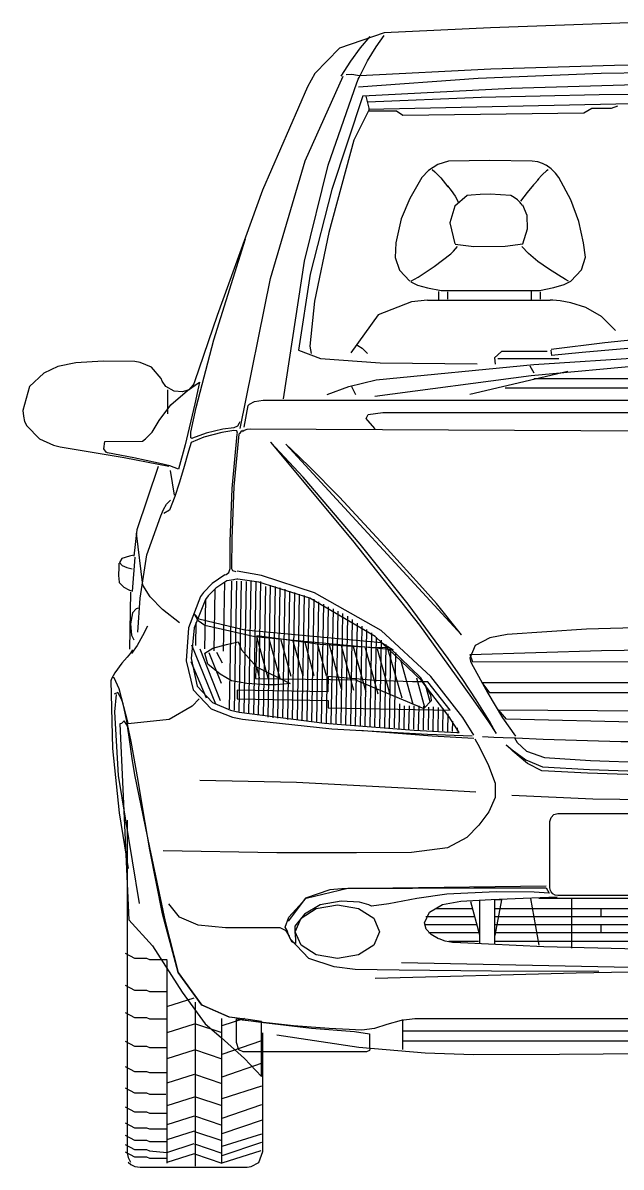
# Model space of a CAD drawing. Extents: x -3992 to -2024, y 2000 to 3575.
# Drawn here: x -3992 to -3169, y 2000 to 3572 of the extents above; entities that cross this region are included whole.
import ezdxf

# ---------------------------------------------------------------- set-up
doc = ezdxf.new("R2010")
doc.units = 0
doc.header["$LTSCALE"] = 5
doc.header["$MEASUREMENT"] = 0
doc.layers.add('000_FREI-LASSEN', color=7, linetype='CONTINUOUS')
doc.layers.add('001_HILFSLINIEN', color=7, linetype='CONTINUOUS')

# ---------------------------------------------------------------- blocks, each defined once
blk = doc.blocks.new('MB_A-KLASSE_V_4')
at = {"layer": '001_HILFSLINIEN', "color": 7, "linetype": 'Continuous'}
for p, q in [((-158.3, 1571.9), (-349.1, 1565.2)), ((-495.1, 1558.4), (-556.5, 1537.1)), ((-349.1, 1565.2), (-495.1, 1558.4)), ((-527.9, 1537.6), (-514.4, 1553.2)), ((-506.3, 1538.9), (-495.3, 1554.6)), ((-556.5, 1537.1), (-590.4, 1502.3)), ((-541.2, 1519.5), (-527.9, 1537.6)), ((-518.3, 1519.7), (-506.3, 1538.9)), ((-554.1, 1498.9), (-541.2, 1519.5)), ((-529.6, 1497), (-518.3, 1519.7)), ((-178.7, 1513.5), (-348.7, 1508.3)), ((-18.5, 1514.7), (-178.7, 1513.5)), ((-604, 1382.4), (-551.4, 1498.9)), ((-590.4, 1502.3), (-600.8, 1484.1)), ((-539.7, 1500.8), (-547.4, 1500.5)), ((-532, 1499.7), (-539.7, 1500.8)), ((-528.5, 1499), (-532, 1499.7)), ((-531.7, 1492), (-530.7, 1494.5)), ((-530.7, 1494.5), (-529.6, 1497)), ((-530.6, 1484.3), (-365.8, 1495.9)), ((-348.7, 1508.3), (-528.5, 1499)), ((-365.8, 1495.9), (-196.7, 1502.9)), ((-196.7, 1502.9), (-23.1, 1505.2)), ((-600.8, 1484.1), (-662.4, 1342.1)), ((-572.1, 1376.3), (-532.7, 1489.4)), ((-532.7, 1489.4), (-531.7, 1492)), ((-524.3, 1471.7), (-320.5, 1482.3)), ((-320.5, 1482.3), (-149, 1487.2)), ((-524.3, 1471.7), (-567.2, 1343.1)), ((-520.6, 1471.3), (-516, 1452.9)), ((-518.2, 1463.3), (-361.8, 1469.8)), ((-516.6, 1453.6), (-105.2, 1462.4)), ((-361.8, 1469.8), (-199.7, 1473.6)), ((-199.7, 1473.6), (-32, 1474.6)), ((-516, 1452.9), (-537.1, 1410.7)), ((-478.4, 1450.6), (-516.6, 1450.6)), ((-469.5, 1444.7), (-478.4, 1450.6)), ((-220.6, 1447.7), (-469.5, 1444.7)), ((-209.8, 1454.5), (-220.6, 1447.7)), ((-183.3, 1454.5), (-209.8, 1454.5)), ((-174.5, 1457.5), (-183.3, 1454.5)), ((-537.1, 1410.7), (-571.1, 1283.8)), ((-651.3, 1220.8), (-604, 1382.4)), ((-604.5, 1244.6), (-572.1, 1376.3)), ((-434.4, 1369.3), (-443.5, 1359.5)), ((-421.5, 1377.4), (-434.4, 1369.3)), ((-429.1, 1370.5), (-425.6, 1367.4)), ((-406.9, 1381.9), (-421.5, 1377.4)), ((-350.1, 1383.1), (-406.9, 1381.9)), ((-291.5, 1381.9), (-350.1, 1383.1)), ((-283.7, 1381), (-291.5, 1381.9)), ((-277.5, 1378.9), (-283.7, 1381)), ((-272.1, 1376.2), (-277.5, 1378.9)), ((-271.9, 1368.6), (-277.4, 1363.8)), ((-265.5, 1371.6), (-272.5, 1376.5)), ((-269.7, 1370.2), (-271.9, 1368.6)), ((-259.6, 1365.7), (-265.5, 1371.6)), ((-443.5, 1359.5), (-460.1, 1330.8)), ((-425.6, 1367.4), (-417.3, 1359.1)), ((-417.3, 1359.1), (-407.5, 1346.6)), ((-282.6, 1357.4), (-290, 1349.4)), ((-277.4, 1363.8), (-284.6, 1356.2)), ((-255, 1359.5), (-259.6, 1365.7)), ((-238.5, 1329), (-255, 1359.5)), ((-662.4, 1342.1), (-724.8, 1169.8)), ((-567.2, 1343.1), (-597.1, 1226.6)), ((-408.3, 1348.3), (-403.2, 1341.5)), ((-403.2, 1341.5), (-397.7, 1333.9)), ((-349.5, 1336.4), (-363.2, 1336)), ((-321.1, 1334.6), (-349.5, 1336.4)), ((-298.5, 1338.7), (-307.9, 1327.1)), ((-290, 1349.4), (-298.5, 1338.7)), ((-460.1, 1330.8), (-471.6, 1302.9)), ((-381.2, 1334.6), (-398.1, 1320)), ((-397.7, 1333.9), (-392.8, 1325.1)), ((-375.8, 1335.1), (-381.2, 1334.6)), ((-363.2, 1336), (-375.8, 1335.1)), ((-316.4, 1331.9), (-321.1, 1334.6)), ((-312.1, 1328.8), (-316.4, 1331.9)), ((-308.2, 1325.1), (-312.1, 1328.8)), ((-307.2, 1324), (-308.2, 1325.1)), ((-306.3, 1322.9), (-307.2, 1324)), ((-305.4, 1321.7), (-306.3, 1322.9)), ((-298.6, 1307.1), (-304.7, 1321.7)), ((-227.5, 1299.1), (-238.5, 1329)), ((-398.1, 1320), (-404.8, 1297.3)), ((-298.1, 1289.1), (-298.6, 1307.1)), ((-471.6, 1302.9), (-479.1, 1269.9)), ((-404.8, 1297.3), (-397.8, 1268.3)), ((-304.5, 1268.3), (-298.1, 1289.1)), ((-221.2, 1269.9), (-227.5, 1299.1)), ((-729.4, 1136.6), (-686, 1275.1)), ((-571.1, 1283.8), (-591, 1189.7)), ((-479.1, 1269.9), (-479.9, 1249.8)), ((-403.7, 1254.6), (-400, 1258.2)), ((-400, 1258.2), (-396.9, 1261.7)), ((-397.7, 1268.1), (-372, 1264.9)), ((-396.9, 1261.7), (-394.5, 1264.9)), ((-372, 1264.9), (-329, 1265)), ((-329, 1265), (-304.5, 1268.3)), ((-296.9, 1255), (-305.7, 1264.9)), ((-218.6, 1250.2), (-221.2, 1269.9)), ((-633.6, 1055.6), (-604.5, 1244.6)), ((-479.9, 1249.8), (-474.2, 1232.3)), ((-426.3, 1237.1), (-403.7, 1254.6)), ((-283.9, 1244.3), (-296.9, 1255)), ((-269.2, 1233.9), (-283.9, 1244.3)), ((-224.1, 1232.6), (-218.6, 1250.2)), ((-597.1, 1226.6), (-612.9, 1122.3)), ((-474.2, 1232.3), (-460, 1216.9)), ((-448.3, 1222.8), (-426.3, 1237.1)), ((-255.7, 1225.2), (-269.2, 1233.9)), ((-238.5, 1216.9), (-224.1, 1232.6)), ((-693.3, 1014.5), (-651.3, 1220.8)), ((-458.7, 1216), (-449.5, 1211.8)), ((-458.3, 1216.9), (-448.3, 1222.8)), ((-449.5, 1211.8), (-435.6, 1207.9)), ((-261.9, 1208.2), (-247.5, 1212.3)), ((-245.8, 1219.2), (-255.7, 1225.2)), ((-247.5, 1212.3), (-238.5, 1216.9)), ((-241.9, 1216.9), (-245.8, 1219.2)), ((-435.6, 1207.9), (-416.9, 1204.4)), ((-420.7, 1203.1), (-420.7, 1191.3)), ((-416.9, 1204.4), (-281.6, 1204.4)), ((-408.1, 1202.5), (-408.1, 1192.6)), ((-293.1, 1203.1), (-293.1, 1191.3)), ((-281.6, 1204.4), (-261.9, 1208.2)), ((-280.5, 1202.5), (-280.5, 1192.6)), ((-591, 1189.7), (-597.4, 1127.7)), ((-457.8, 1188.8), (-503.3, 1170.7)), ((-435.7, 1190.9), (-457.8, 1188.8)), ((-435.7, 1190.9), (-267.1, 1190.9)), ((-263.3, 1190.8), (-267.1, 1190.9)), ((-253.2, 1190), (-263.3, 1190.8)), ((-238.5, 1187.4), (-253.2, 1190)), ((-218, 1180.7), (-238.5, 1187.4)), ((-196.6, 1168.5), (-218, 1180.7)), ((-724.8, 1169.8), (-755.8, 1078.9)), ((-503.3, 1170.7), (-541.2, 1118.6)), ((-177.1, 1149.2), (-196.6, 1168.5)), ((-753.4, 1043.6), (-729.4, 1136.6)), ((-191.9, 1132.4), (-265.6, 1123.3)), ((-91.4, 1143.1), (-191.9, 1132.4)), ((-612.9, 1122.3), (-582.8, 1111)), ((-597.4, 1127.7), (-595.5, 1117.8)), ((-533.6, 1130), (-531.3, 1128.8)), ((-531.3, 1128.8), (-525.6, 1124.9)), ((-525.6, 1124.9), (-518.2, 1117.9)), ((-333.9, 1120.7), (-343.7, 1111.9)), ((-271.3, 1120.7), (-333.9, 1120.7)), ((-266, 1122.3), (-265, 1115.1)), ((-265.3, 1115.5), (-223.1, 1119.5)), ((-223.1, 1119.5), (-132.3, 1127.7)), ((-919.2, 1104.7), (-943.7, 1099.8)), ((-881.3, 1107.3), (-919.2, 1104.7)), ((-838, 1106.7), (-881.3, 1107.3)), ((-830.7, 1105.4), (-838, 1106.7)), ((-815.2, 1098.8), (-830.7, 1105.4)), ((-582.8, 1111), (-500.5, 1104.8)), ((-506.4, 1081.7), (-289.5, 1102.4)), ((-500.5, 1104.8), (-367.4, 1103.4)), ((-343.7, 1111.9), (-342.8, 1103.1)), ((-338.8, 1110.9), (-254.9, 1110.9)), ((-295.1, 1100.6), (-289.5, 1091.2)), ((-293.3, 1087.5), (-118.8, 1103.7)), ((-289.5, 1102.4), (-107.2, 1114.5)), ((-963, 1090.8), (-982.8, 1072.4)), ((-943.7, 1099.8), (-963, 1090.8)), ((-801.6, 1083.5), (-815.2, 1098.8)), ((-508.2, 1059.3), (-293.3, 1087.5)), ((-242.7, 1093.1), (-377.4, 1061.2)), ((-982.8, 1072.4), (-991.9, 1039.4)), ((-800.5, 1079.8), (-801.6, 1083.5)), ((-795.4, 1072.2), (-800.5, 1079.8)), ((-784, 1066.1), (-795.4, 1072.2)), ((-765.6, 1067), (-748.9, 1078.4)), ((-757.6, 1074.9), (-763.6, 1067.7)), ((-757, 1076.2), (-757.6, 1074.9)), ((-756.4, 1077.5), (-757, 1076.2)), ((-755.8, 1078.9), (-756.4, 1077.5)), ((-748.9, 1078.4), (-755.6, 1048.7)), ((-573.7, 1061.2), (-543.8, 1072.4)), ((-543.8, 1072.4), (-506.4, 1081.7)), ((-540.1, 1072.4), (-534.5, 1061.2)), ((-328.7, 1070.5), (303.2, 1070.5)), ((-289.5, 1083.6), (302.9, 1083.6)), ((-793.2, 1067.7), (-793.2, 1034.9)), ((-788.4, 1047.1), (-765.6, 1067)), ((-772.2, 1064.9), (-784, 1066.1)), ((-763.6, 1067.7), (-772.2, 1064.9)), ((-673.6, 1051.8), (-661.6, 1053.7)), ((-661.6, 1053.7), (650, 1053.7)), ((-991.9, 1039.4), (-991.2, 1031.5)), ((-804.4, 1025.8), (-788.4, 1047.1)), ((-755.6, 1048.7), (-768.7, 992.3)), ((-760.8, 1009.7), (-753.4, 1043.6)), ((-687.7, 1016.4), (-682.1, 1046.3)), ((-682.1, 1046.3), (-680.1, 1048.2)), ((-680.1, 1048.2), (-673.6, 1051.8)), ((-991.2, 1031.5), (-989.4, 1024.5)), ((-989.4, 1024.5), (-986.6, 1018.3)), ((-814.1, 1009.7), (-804.4, 1025.8)), ((-694.4, 1021.8), (-696.6, 1017.7)), ((-693.9, 1024), (-694.4, 1021.8)), ((-519.7, 1028.6), (-517.3, 1034)), ((-517.6, 1025.7), (-519.7, 1028.6)), ((-507.7, 1014.4), (-517.6, 1025.7)), ((-517.3, 1034), (-497, 1036.9)), ((-497, 1036.9), (482.1, 1036.9)), ((-986.6, 1018.3), (-968.9, 1000.3)), ((-823.2, 1000.5), (-814.1, 1009.7)), ((-761, 1002.1), (-760.8, 1009.7)), ((-739.8, 1008.3), (-758.6, 1001.4)), ((-718.2, 1009.1), (-743, 1003)), ((-716.8, 1013.8), (-739.8, 1008.3)), ((-701.8, 1012.1), (-718.2, 1009.1)), ((-701.8, 1015.8), (-716.8, 1013.8)), ((-704.1, 932.3), (-697.1, 1006.9)), ((-695.1, 1007.1), (-702, 934.9)), ((-696.6, 1017.7), (-701.8, 1015.8)), ((-697.5, 1011.3), (-701.8, 1012.1)), ((-696.8, 1008.5), (-697.5, 1011.3)), ((-697.1, 1006.9), (-696.8, 1008.5)), ((-694.1, 1008), (-695.1, 1007.1)), ((-692, 1010), (-694.1, 1008)), ((-689.9, 1011.9), (-692, 1010)), ((-687.6, 1011.8), (-690, 1010)), ((-684, 1013.4), (-687.6, 1011.8)), ((-679.2, 1014), (-684, 1013.4)), ((-7.8, 1010.5), (-679.2, 1014)), ((-968.9, 1000.3), (-949.7, 991.6)), ((-949.7, 991.6), (-940.6, 989.4)), ((-880.6, 986.6), (-879.3, 997)), ((-879.3, 997), (-827.3, 997.5)), ((-827.3, 997.5), (-823.2, 1000.5)), ((-768.7, 992.3), (-778, 958.7)), ((-760.5, 995.3), (-764, 983.4)), ((-759.6, 1000.8), (-761, 1002.1)), ((-743, 1003), (-760.5, 995.3)), ((-758.6, 1001.4), (-759.6, 1000.8)), ((-651.6, 995.7), (-538.6, 861)), ((-606.6, 947.8), (-651.6, 995.7)), ((-630.5, 993.3), (-388.8, 731.4)), ((-622.5, 986), (-630.5, 993.3)), ((-940.6, 989.4), (-852.8, 974.7)), ((-877.5, 982.2), (-880.6, 986.6)), ((-875.3, 981.4), (-877.5, 982.2)), ((-839.5, 974.6), (-875.3, 981.4)), ((-852.8, 974.7), (-805.3, 965.8)), ((-805.2, 967.1), (-839.5, 974.6)), ((-764, 983.4), (-771.2, 959.2)), ((-598.1, 962.6), (-622.5, 986)), ((-805.8, 962.4), (-835.1, 875.3)), ((-805.3, 965.8), (-791.1, 962.8)), ((-789.9, 963.5), (-805.2, 967.1)), ((-778, 958.7), (-789.9, 963.5)), ((-771.2, 959.2), (-777.2, 939.6)), ((-556.6, 920.2), (-598.1, 962.6)), ((-789.2, 957.2), (-783.9, 923)), ((-528.3, 855.6), (-606.6, 947.8)), ((-777.2, 939.6), (-782.8, 921.5)), ((-706.7, 859.3), (-704.1, 932.3)), ((-702, 934.9), (-704.6, 863)), ((-794.2, 910.7), (-788.8, 916.2)), ((-782.8, 921.5), (-790.4, 902.4)), ((-499.7, 859), (-556.6, 920.2)), ((-802.4, 894.6), (-798.5, 903.5)), ((-798.5, 903.5), (-794.2, 910.7)), ((-790.4, 902.4), (-798.3, 897.8)), ((-821.3, 841.3), (-802.4, 894.6)), ((-835.1, 875.3), (-839.1, 839.2)), ((-827, 799.5), (-835.6, 871.1)), ((-707.1, 822.3), (-706.7, 859.3)), ((-704.6, 863), (-705, 823.6)), ((-538.6, 861), (-446.7, 744.5)), ((-462.4, 773.3), (-528.3, 855.6)), ((-446.6, 800.5), (-499.7, 859)), ((-855.7, 835.9), (-859.1, 830.4)), ((-845.2, 839.5), (-855.7, 835.9)), ((-839.1, 840.8), (-845.2, 839.5)), ((-837.8, 838), (-841.6, 790.8)), ((-830.5, 781.7), (-821.3, 841.3)), ((-860.1, 824.2), (-860.4, 812.9)), ((-859.8, 829.7), (-860.1, 824.2)), ((-859.1, 830.4), (-855.2, 826.7)), ((-855.2, 826.7), (-849.1, 823.6)), ((-849.1, 823.6), (-841.8, 821.9)), ((-708.9, 816.7), (-707.1, 822.3)), ((-705, 823.6), (-704.9, 822.2)), ((-704.9, 822.2), (-703.5, 819.7)), ((-703.5, 819.7), (-699.2, 818.4)), ((-664, 812.7), (-697.3, 818.5)), ((-860.4, 812.9), (-859.5, 803.4)), ((-859.5, 803.4), (-859.4, 803.2)), ((-859.4, 803.2), (-859.3, 803)), ((-859.3, 803), (-859.1, 802.7)), ((-859.1, 802.7), (-853.2, 796.9)), ((-731.7, 801.8), (-743.4, 789.6)), ((-714.1, 813.6), (-731.7, 801.8)), ((-711.6, 805.6), (-726.6, 795.5)), ((-714.9, 804), (-716.6, 709)), ((-714.1, 813.6), (-712.3, 814.2)), ((-712.3, 814.2), (-708.9, 816.7)), ((-701.7, 807), (-711.6, 805.6)), ((-705, 805), (-708.1, 629.6)), ((-700.5, 807.2), (-702.4, 807)), ((-698.4, 804.9), (-701.4, 627.7)), ((-697.7, 807.6), (-700.5, 807.2)), ((-696.3, 807.8), (-697.7, 807.6)), ((-667.5, 803.4), (-696.3, 807.8)), ((-691.7, 804.8), (-694.8, 625.9)), ((-685, 804.7), (-688.2, 624.6)), ((-678.3, 804.6), (-681.5, 623.3)), ((-671.7, 804.5), (-674.8, 622)), ((-665, 804.3), (-668.2, 621.3)), ((-597.4, 781.5), (-667.5, 803.4)), ((-591.1, 788.8), (-664, 812.7)), ((-853.2, 796.9), (-846.4, 793)), ((-846.4, 793), (-843.1, 791.5)), ((-843.9, 789.9), (-845.5, 711.6)), ((-816.8, 783.4), (-827, 799.5)), ((-743.4, 789.6), (-747.6, 784)), ((-726.6, 795.5), (-737, 784.9)), ((-727.9, 793.7), (-729.3, 709.2)), ((-658.4, 797.5), (-661.5, 620)), ((-651.7, 799.4), (-654.9, 618.1)), ((-645.1, 797.5), (-648.2, 617.4)), ((-638.4, 795.7), (-641.6, 616.7)), ((-631.8, 793.8), (-634.9, 616.6)), ((-625.2, 791.3), (-628.2, 614.7)), ((-618.5, 789.5), (-621.6, 615.2)), ((-611.9, 787), (-614.9, 613.9)), ((-499.5, 737.1), (-591.1, 788.8)), ((-423.1, 774.4), (-446.6, 800.5)), ((-833.9, 735), (-830.5, 781.7)), ((-800.1, 766.1), (-816.8, 783.4)), ((-747.6, 784), (-764.3, 740.7)), ((-740.9, 779.9), (-756.4, 740.7)), ((-740.9, 779.3), (-742.1, 711.8)), ((-737, 784.9), (-740.9, 779.9)), ((-605.2, 785.1), (-608.2, 613.8)), ((-598.6, 782.1), (-601.6, 613.1)), ((-507.7, 729.1), (-597.4, 781.5)), ((-592, 780.2), (-594.9, 612.4)), ((-585.4, 776.5), (-588.2, 612.3)), ((-578.8, 773.5), (-581.6, 611)), ((-407.1, 698.7), (-462.4, 773.3)), ((-388.8, 731.4), (-423.1, 774.4)), ((-841, 761.5), (-843.7, 746.2)), ((-836.1, 767), (-841, 761.5)), ((-833.5, 767.7), (-836.1, 767)), ((-776.7, 747.5), (-800.1, 766.1)), ((-750.7, 750.7), (-756, 759.7)), ((-756, 759.7), (-750, 753.2)), ((-572.1, 769.9), (-574.9, 609.7)), ((-565.5, 766.8), (-568.3, 609)), ((-558.9, 763.8), (-561.6, 609.4)), ((-552.3, 760.7), (-554.9, 609.3)), ((-545.7, 757.1), (-548.3, 608)), ((-843.7, 746.2), (-842.4, 730.9)), ((-820.4, 743.3), (-827.3, 729.8)), ((-764.3, 740.7), (-767.5, 695.5)), ((-756.4, 740.7), (-760.4, 698.6)), ((-754.2, 748.4), (-754.7, 716.7)), ((-741.7, 744), (-750.7, 750.7)), ((-750, 753.2), (-686.8, 738.1)), ((-673.2, 728.4), (-741.7, 744)), ((-539.1, 752.3), (-541.6, 607.9)), ((-532.5, 747.4), (-534.9, 606.6)), ((-525.9, 743.2), (-528.3, 605.9)), ((-446.7, 744.5), (-375, 645.2)), ((-217.1, 738.9), (-326.3, 731.7)), ((-107, 742.4), (-217.1, 738.9)), ((-842.4, 730.9), (-840, 725.4)), ((-840, 725.4), (-838.7, 724.6)), ((-827.3, 729.8), (-834.9, 716.8)), ((-686.8, 738.1), (-499, 720.6)), ((-482.6, 710.8), (-673.2, 728.4)), ((-670.4, 729.9), (-672, 671.2)), ((-583, 718.1), (-670.4, 729.9)), ((-670.2, 727.6), (-655, 672.1)), ((-653.7, 726), (-638.2, 669.7)), ((-637.2, 724.4), (-623.3, 674.5)), ((-519.3, 738.4), (-521.6, 606.4)), ((-512.7, 734.2), (-514.9, 605.1)), ((-506.1, 728.2), (-508.3, 604.4)), ((-444.4, 669.1), (-507.7, 729.1)), ((-499.5, 724), (-501.6, 603.7)), ((-430.8, 673.8), (-499.5, 737.1)), ((-350, 727.1), (-370.2, 716.5)), ((-326.3, 731.7), (-350, 727.1)), ((-841.3, 710.8), (-844.1, 706.2)), ((-834.9, 716.8), (-842.7, 705.8)), ((-760, 717.4), (-727.1, 636.4)), ((-748.4, 711.9), (-720.7, 641)), ((-741.7, 706.2), (-730.9, 712.7)), ((-730.9, 712.7), (-712, 718)), ((-725.9, 707.4), (-718, 692.6)), ((-712, 718), (-696, 721.5)), ((-696, 721.5), (-691.2, 710.7)), ((-691.2, 710.7), (-670.5, 687.1)), ((-620.6, 722.8), (-607.1, 674.9)), ((-604.1, 721.2), (-591.7, 675.3)), ((-587.5, 719.7), (-574.9, 675.6)), ((-514.8, 713.8), (-583, 718.1)), ((-571, 718.1), (-554.1, 657.6)), ((-554.4, 716.5), (-537.3, 655.2)), ((-537.9, 715), (-520.5, 652.8)), ((-521.4, 713.4), (-503.7, 650.4)), ((-487.2, 713.2), (-514.8, 713.8)), ((-504.8, 711.8), (-486.9, 647.9)), ((-499, 720.6), (-482.6, 710.8)), ((-492.9, 718), (-494.9, 603.6)), ((-490.2, 710.9), (-471, 644.8)), ((-486.4, 712.6), (-488.3, 602.9)), ((-444.9, 672.1), (-487.2, 713.2)), ((-370.2, 716.5), (-377.3, 699.3)), ((-377, 704.1), (-196.6, 709.9)), ((-196.6, 709.9), (-9.8, 711.9)), ((-855.6, 692.3), (-865.3, 679.2)), ((-848.7, 700.4), (-855.6, 692.3)), ((-844.1, 706.2), (-848.7, 700.4)), ((-767.5, 695.5), (-757.6, 655.7)), ((-760.9, 694.5), (-739.7, 644.8)), ((-760.4, 698.6), (-752.1, 660.7)), ((-737.4, 691), (-741.7, 706.2)), ((-736.3, 707), (-719.1, 665)), ((-479.8, 707.2), (-481.6, 603.4)), ((-472.9, 696.8), (-455.9, 636.1)), ((-387.1, 669.7), (-407.1, 698.7)), ((-377.3, 699.3), (-376.9, 697.3)), ((-373.3, 693.8), (-377, 704.1)), ((-376.9, 697.3), (-376.3, 695.2)), ((-376.3, 695.2), (-375.5, 693)), ((-375.5, 693), (-352.8, 650.9)), ((-30, 694.3), (-373.3, 693.8)), ((-865.3, 679.2), (-869.8, 670.8)), ((-720.7, 677.2), (-737.4, 691)), ((-705, 668.1), (-720.7, 677.2)), ((-670.5, 687.1), (-666.9, 672.3)), ((-670.5, 687.1), (-624.5, 664.5)), ((-869.8, 670.8), (-870.9, 667.9)), ((-870.9, 667.9), (-868.7, 574.9)), ((-869.1, 673.6), (-866.9, 672.7)), ((-866.9, 672.7), (-859.8, 657.5)), ((-752.1, 660.7), (-731.4, 638.4)), ((-684.2, 664.2), (-705, 668.1)), ((-657.1, 662.7), (-684.2, 664.2)), ((-672, 671.2), (-534.4, 669.4)), ((-643.7, 662.5), (-657.1, 662.7)), ((-624.5, 664.5), (-643.7, 662.5)), ((-572.1, 674.2), (-572.4, 653.1)), ((-507.8, 668.3), (-572.1, 674.2)), ((-534.4, 669.4), (-440.5, 630.2)), ((-456.3, 666.5), (-507.8, 668.3)), ((-435.2, 666.5), (-456.3, 666.5)), ((-450.5, 672.1), (-439.6, 632)), ((-431, 648.7), (-444.9, 672.1)), ((-405.6, 618.7), (-444.4, 669.1)), ((-438.8, 663), (-432.2, 639.5)), ((-404.6, 627.8), (-435.2, 666.5)), ((-387, 617.7), (-430.8, 673.8)), ((-368.8, 641.9), (-387.1, 669.7)), ((-360.4, 665.8), (-57, 665.8)), ((-349.8, 651.7), (-360.4, 665.8)), ((-861.4, 652), (-866.5, 649.6)), ((-863.8, 649.3), (-865.8, 625.6)), ((-856.4, 642.8), (-861.4, 652)), ((-859.8, 657.5), (-847.4, 609.8)), ((-757.6, 655.7), (-732.8, 629.8)), ((-697.2, 655.2), (-697.4, 643.4)), ((-572.4, 653.1), (-697.2, 655.2)), ((-429.9, 641.2), (-431, 648.7)), ((-375, 645.2), (-363.1, 628)), ((-352.8, 650.9), (-332.6, 617.3)), ((-60.8, 651.7), (-349.8, 651.7)), ((-854.2, 636.5), (-856.4, 642.8)), ((-843, 584.6), (-854.2, 636.5)), ((-759.3, 633.1), (-790.9, 615.1)), ((-749.4, 643.5), (-759.3, 633.1)), ((-732.8, 629.8), (-703.9, 618.3)), ((-731.4, 638.4), (-706.6, 627.9)), ((-697.4, 643.4), (-572.1, 641.2)), ((-572.1, 641.2), (-572.2, 630.8)), ((-572.2, 630.8), (-404.6, 627.8)), ((-474.3, 636.5), (-474.9, 602.6)), ((-467.7, 633.8), (-468.3, 601.9)), ((-461, 633.7), (-461.6, 601.2)), ((-454.4, 633.6), (-454.9, 601.7)), ((-447.7, 633.7), (-448.3, 600.4)), ((-441, 633.1), (-441.6, 600.9)), ((-440.5, 630.2), (-429.9, 641.2)), ((-434.4, 631.8), (-434.9, 600.8)), ((-427.7, 632.2), (-428.3, 599.5)), ((-421, 631.6), (-421.6, 599.4)), ((-414.4, 630.3), (-414.9, 599.2)), ((-350.2, 612.5), (-368.8, 641.9)), ((-865.8, 625.6), (-860.9, 538.1)), ((-852.6, 613.2), (-856.4, 609.6)), ((-848.2, 606), (-852.6, 613.2)), ((-790.9, 615.1), (-847.1, 609.1)), ((-706.6, 627.9), (-694.3, 625.2)), ((-703.9, 618.3), (-690.1, 615.6)), ((-694.3, 625.2), (-577.4, 609.8)), ((-690.1, 615.6), (-567.2, 602.1)), ((-407.8, 622.6), (-408.3, 598.6)), ((-392.1, 597.1), (-405.6, 618.7)), ((-371.7, 593.5), (-387, 617.7)), ((-363.1, 628), (-351.7, 611.6)), ((-327.1, 615.5), (-338.1, 628.4)), ((-338.1, 628.4), (-54.7, 626.2)), ((-332.6, 617.3), (-314.7, 592.2)), ((-39.3, 608.2), (-327.1, 615.5)), ((-856.4, 609.6), (-858.4, 609)), ((-858.4, 609), (-846.4, 339.8)), ((-845.1, 587.5), (-848.2, 606)), ((-577.4, 609.8), (-453.8, 600.4)), ((-567.2, 602.1), (-435.6, 594.7)), ((-529.4, 600.1), (-481.8, 596.7)), ((-453.8, 600.4), (-395.3, 597.2)), ((-401.3, 612.5), (-401.6, 598.4)), ((-394.8, 603.6), (-394.9, 598.9)), ((-351.7, 611.6), (-341.3, 595.6)), ((-341.3, 595.6), (-350.2, 612.5)), ((-841.5, 561.3), (-845.1, 587.5)), ((-833.4, 531.2), (-843, 584.6)), ((-481.8, 596.7), (-429, 592.7)), ((-435.6, 594.7), (-374.2, 592.4)), ((-429, 592.7), (-372, 589.4)), ((-395.3, 597.2), (-392.1, 597.1)), ((-370.4, 588.4), (-364.2, 576.9)), ((-360.1, 591.4), (-344.4, 590.7)), ((-344.4, 590.7), (-331.4, 590.1)), ((-331.4, 590.1), (-314.7, 589.7)), ((-316, 589.7), (-312.2, 583.5)), ((-314.7, 589.7), (-276.4, 588)), ((-312.2, 583.5), (-299.3, 571.3)), ((-276.4, 588), (-169.8, 584.9)), ((-169.8, 584.9), (-7.2, 583.2)), ((-868.7, 574.9), (-859.4, 486.6)), ((-364.2, 576.9), (-351.9, 551.8)), ((-327.4, 580.1), (-319.4, 573.1)), ((-318.2, 571.4), (-327.4, 580.1)), ((-319.4, 573.1), (-300.3, 559.4)), ((-298.1, 554.7), (-318.2, 571.4)), ((-299.3, 571.3), (-274.7, 562.6)), ((-837.9, 538.9), (-841.5, 561.3)), ((-351.9, 551.8), (-342.6, 527.6)), ((-300.3, 559.4), (-277.5, 550.1)), ((-278.4, 544.5), (-298.1, 554.7)), ((-274.7, 562.6), (-211.6, 558.5)), ((-211.6, 558.5), (-111.6, 554.9)), ((-860.9, 538.1), (-832, 362)), ((-817.3, 439.2), (-837.9, 538.9)), ((-215.8, 541.2), (-278.4, 544.5)), ((-277.5, 550.1), (-212.8, 546.1)), ((-107.9, 537.4), (-215.8, 541.2)), ((-212.8, 546.1), (-107.3, 542.3)), ((-826.9, 492), (-833.4, 531.2)), ((-615.7, 528.2), (-748.6, 531.1)), ((-450.2, 519.7), (-615.7, 528.2)), ((-369, 514.9), (-450.2, 519.7)), ((-342.6, 527.6), (-342.8, 507.9)), ((-342.8, 507.9), (-351.2, 488.1)), ((-208.4, 505.6), (-319.6, 510.3)), ((-73.5, 503.7), (-208.4, 505.6)), ((-817.3, 435.9), (-826.9, 492)), ((-351.2, 488.1), (-364.9, 469.9)), ((-859.4, 486.6), (-846.9, 410.4)), ((-848.7, 476.7), (-848.7, 21.4)), ((-267.3, 474.7), (-265.8, 480.3)), ((-267.3, 383.9), (-267.3, 474.7)), ((-265.8, 480.3), (-261.8, 484.2)), ((-261.8, 484.2), (-256.3, 485.7)), ((-256.3, 485.7), (250.6, 485.7)), ((-364.9, 469.9), (-381.4, 452.7)), ((-381.4, 452.7), (-408.1, 438.5)), ((-796, 337.3), (-817.3, 439.2)), ((-799.8, 347.8), (-817.3, 435.9)), ((-642.6, 431.8), (-798.9, 434.4)), ((-533.4, 431.7), (-642.6, 431.8)), ((-457.4, 432.4), (-533.4, 431.7)), ((-408.1, 438.5), (-457.4, 432.4)), ((-570, 380.9), (-603.1, 369.3)), ((-602.2, 369.3), (-545.3, 383.3)), ((-553.3, 382.5), (-570, 380.9)), ((-272.6, 386), (-553.3, 382.5)), ((-545.3, 383.3), (-456.1, 383.4)), ((-456.1, 383.4), (-372, 383.8)), ((-341, 378.3), (-409.1, 375.2)), ((-372, 383.8), (-334.6, 383.9)), ((-289, 377.5), (-341, 378.3)), ((-334.6, 383.9), (-272.3, 383.9)), ((-268.3, 376.5), (-289, 377.5)), ((-272.3, 383.9), (-268.3, 376.5)), ((-267.1, 381.8), (-267.3, 383.9)), ((-266.5, 379.9), (-267.1, 381.8)), ((-265.6, 378.1), (-266.5, 379.9)), ((-263.2, 375.4), (-265.6, 378.1)), ((-776.6, 343.5), (-791.1, 361.6)), ((-603.1, 369.3), (-627.2, 337.8)), ((-626.2, 343.5), (-602.2, 369.3)), ((-554.3, 365.4), (-583.3, 360.1)), ((-529.2, 363.9), (-554.3, 365.4)), ((-516.1, 360.4), (-529.2, 363.9)), ((-488.7, 361.6), (-512.4, 358.4)), ((-450.2, 369.1), (-488.7, 361.6)), ((-409.1, 375.2), (-450.2, 369.1)), ((-414.9, 360.9), (-389.6, 365.2)), ((-389.6, 365.2), (-348.3, 367.5)), ((-376.4, 365), (-364.1, 318.9)), ((-364.2, 366.5), (-364.2, 307.2)), ((-348.3, 367.5), (-304.1, 369.5)), ((-343.5, 366), (-343.5, 305.6)), ((-343, 318.2), (-343, 367.7)), ((-343, 367.7), (-333.8, 367.2)), ((-333.8, 367.2), (-343, 318.2)), ((-304.1, 369.5), (-257.4, 371.2)), ((-293.9, 369.1), (-282.6, 304.7)), ((-282.4, 369.4), (307.2, 369.4)), ((-260, 373.6), (-263.2, 375.4)), ((-256.3, 373), (-260, 373.6)), ((250.6, 373), (-256.3, 373)), ((-237.6, 369.1), (-237.6, 300.9)), ((-778.4, 267.3), (-799.8, 347.8)), ((-604.9, 347.7), (-617.8, 331.2)), ((-609.4, 341.9), (-588.6, 355.1)), ((-583.3, 360.1), (-604.9, 347.7)), ((-588.6, 355.1), (-559.4, 360.2)), ((-559.4, 360.2), (-530.3, 355.1)), ((-530.3, 355.1), (-509.5, 341.9)), ((-512.4, 358.4), (-516.1, 360.4)), ((-439.8, 335.7), (-432.9, 350.1)), ((-432.9, 350.1), (-414.9, 360.9)), ((-423.2, 355.4), (-374.5, 355.4)), ((-343.2, 355.4), (422.4, 355.4)), ((-197.1, 355), (-197.1, 344.7)), ((-846.4, 339.8), (-813.7, 303.9)), ((-778.1, 267.3), (-796, 337.3)), ((-750.7, 332.6), (-776.6, 343.5)), ((-713.2, 328.9), (-750.7, 332.6)), ((-631.2, 329.6), (-626.2, 343.5)), ((-617.8, 331.2), (-618.2, 323.4)), ((-617.3, 323.3), (-609.4, 341.9)), ((-509.5, 341.9), (-501.6, 323.3)), ((-437.4, 327.1), (-439.8, 335.7)), ((-438.3, 333.5), (-368, 333.5)), ((-437.7, 344.3), (-371.2, 344.3)), ((-343.2, 344.3), (436.5, 344.3)), ((-343.2, 333.5), (436.9, 333.5)), ((-197.1, 333.3), (-197.1, 323)), ((-638.1, 328.9), (-713.2, 328.9)), ((-629.7, 324.6), (-638.1, 328.9)), ((-628.5, 324.9), (-631.2, 329.6)), ((-625.5, 317.3), (-629.7, 324.6)), ((-626.5, 319.2), (-628.5, 324.9)), ((-622, 309.7), (-626.5, 319.2)), ((-624.3, 313.4), (-625.5, 317.3)), ((-618.2, 323.4), (-617.1, 313)), ((-609.4, 304.8), (-617.3, 323.3)), ((-501.6, 323.3), (-509.5, 304.8)), ((-430.6, 319.7), (-437.4, 327.1)), ((-434.1, 322.5), (-365.6, 322.5)), ((-420.3, 313.7), (-430.6, 319.7)), ((-343.2, 322.5), (432.8, 322.5)), ((-813.7, 303.9), (-772.8, 240.5)), ((-598.6, 286.6), (-624.3, 313.4)), ((-617.1, 307.1), (-622, 309.7)), ((-617.1, 313), (-617.1, 307.1)), ((-588.6, 291.6), (-609.4, 304.8)), ((-509.5, 304.8), (-530.3, 291.6)), ((-411.2, 310.6), (-419.6, 313.7)), ((-401.3, 308.6), (-411.2, 310.6)), ((-406.5, 310.2), (-365.6, 310.2)), ((-390.4, 307.9), (-401.3, 308.6)), ((-275.7, 302.5), (-389.6, 307.9)), ((-343.2, 310.2), (408.3, 310.2)), ((-145.9, 299.2), (-275.7, 302.5)), ((-851.2, 293.8), (-838.5, 286.9)), ((-838.5, 286.9), (-822.1, 286.9)), ((-822.1, 286.9), (-817.7, 285.2)), ((-817.7, 285.2), (-793.5, 285.2)), ((-794.1, 283.9), (-794.1, 5.5)), ((-563.9, 275.2), (-598.6, 286.6)), ((-559.4, 286.5), (-588.6, 291.6)), ((-530.3, 291.6), (-559.4, 286.5)), ((-745.8, 222.6), (-778.4, 267.3)), ((-745.5, 222.5), (-778.1, 267.3)), ((-535.1, 271.6), (-563.9, 275.2)), ((-474.5, 270.4), (-535.1, 271.6)), ((-347.8, 269.4), (-474.5, 270.4)), ((475.1, 261), (-471.2, 280.5)), ((-200, 268.7), (-347.8, 269.4)), ((25.8, 271.9), (-231.1, 266.4)), ((-231.1, 266.4), (-507.4, 258.9)), ((-851.2, 249.8), (-838.5, 242.9)), ((-838.5, 242.9), (-822.1, 242.9)), ((-822.1, 242.9), (-817.7, 241.2)), ((-817.7, 241.2), (-793.5, 241.2)), ((-772.8, 240.5), (-741.3, 197)), ((-757, 232.2), (-794.3, 220.2)), ((-755, 226.7), (-755, 1.5)), ((-708.3, 206.1), (-745.8, 222.6)), ((-708, 206.1), (-745.5, 222.5)), ((-851.2, 212.4), (-838.5, 205.5)), ((-838.5, 205.5), (-822.1, 205.5)), ((-822.1, 205.5), (-817.7, 203.8)), ((-690.4, 203.8), (-708.3, 206.1)), ((-690.1, 203.7), (-708, 206.1)), ((-817.7, 203.8), (-793.5, 203.8)), ((-756.4, 196.3), (-793.8, 184.3)), ((-755.9, 197.5), (-718.5, 184.9)), ((-741.3, 197), (-719.1, 178)), ((-687.1, 204.3), (-718.5, 193.9)), ((-718.5, 5.5), (-718.5, 204.3)), ((-698, 171), (-698, 203.9)), ((-698, 203.9), (-664.5, 199.3)), ((-619.7, 194), (-690.4, 202)), ((-682.1, 202.6), (-690.1, 203.7)), ((-673.2, 201.4), (-682.1, 202.6)), ((-663.7, 200.2), (-673.2, 201.4)), ((-664.5, 199.3), (-595, 190.7)), ((-664, 124.5), (-663.7, 200.2)), ((-571, 190.6), (-619.7, 194)), ((-595, 190.7), (-535.9, 186.1)), ((-543.3, 189), (-571, 190.6)), ((-525.7, 188.3), (-543.3, 189)), ((-508.3, 190.3), (-525.7, 188.3)), ((-491.3, 195.9), (-508.3, 190.3)), ((-471.8, 201.5), (-491.3, 195.9)), ((-453, 203.5), (-471.8, 201.5)), ((-469.8, 202.8), (-469.8, 161.8)), ((-444.6, 203.8), (-453, 203.5)), ((429, 203.8), (-444.6, 203.8)), ((-719.1, 178), (-687.3, 149.4)), ((-664, 173.5), (-718.5, 154.8)), ((-661.9, 21.6), (-661.9, 184.6)), ((-529.8, 164.4), (-642.8, 181.4)), ((-535.9, 186.1), (-515.3, 183.3)), ((-515.3, 183.3), (-515.3, 164.1)), ((-469.8, 187.2), (473.5, 187.2)), ((-469.8, 173.6), (473.5, 173.6)), ((-851.2, 172.8), (-838.5, 166)), ((-838.5, 166), (-822.1, 166)), ((-822.1, 166), (-817.7, 164.2)), ((-817.7, 164.2), (-793.5, 164.2)), ((-756.4, 160.6), (-793.8, 148.6)), ((-755.9, 161.4), (-718.5, 148.7)), ((-694.8, 161.1), (-698, 171)), ((-688.8, 158.5), (-694.8, 161.1)), ((-685.6, 158.6), (-688.8, 158.5)), ((-519.4, 158.6), (-685.6, 158.6)), ((-439, 156.4), (-529.8, 164.4)), ((-515.3, 160), (-519.4, 158.6)), ((-515.3, 164.1), (-514.9, 162.7)), ((-514.9, 162.7), (-515.3, 160)), ((-662.8, 142.9), (-718.5, 123.4)), ((-687.3, 149.4), (-664, 124.5)), ((-372.4, 154.4), (-439, 156.4)), ((-254, 154.9), (-372.4, 154.4)), ((-90.4, 155.7), (-254, 154.9)), ((-851.2, 138.4), (-838.5, 131.5)), ((-838.5, 131.5), (-822.1, 131.5)), ((-822.1, 131.5), (-817.7, 129.8)), ((-817.7, 129.8), (-793.5, 129.8)), ((-756.4, 127.2), (-793.8, 115.2)), ((-755.9, 127.5), (-718.5, 114.9)), ((-664, 111.4), (-718.5, 93.6)), ((-851.2, 108.7), (-838.5, 101.9)), ((-838.5, 101.9), (-822.1, 101.9)), ((-822.1, 101.9), (-817.7, 100.1)), ((-817.7, 100.1), (-795.5, 100.1)), ((-756.4, 96.3), (-793.8, 84.2)), ((-755.9, 97.1), (-718.5, 84.5)), ((-851.2, 82.9), (-838.5, 76.1)), ((-664, 85.6), (-718.5, 67)), ((-838.5, 76.1), (-822.1, 76.1)), ((-822.1, 76.1), (-817.7, 74.3)), ((-817.7, 74.3), (-793.5, 74.3)), ((-756.4, 70), (-793.8, 58)), ((-755.9, 70.3), (-718.5, 57.7)), ((-662.8, 64.5), (-718.5, 45.9)), ((-851.2, 61), (-838.5, 54.1)), ((-838.5, 54.1), (-822.1, 54.1)), ((-822.1, 54.1), (-817.7, 52.4)), ((-817.7, 52.4), (-793.5, 52.4)), ((-756.4, 49.5), (-793.8, 37.5)), ((-755.9, 49.1), (-718.5, 36.5)), ((-851.2, 43.8), (-838.5, 36.9)), ((-838.5, 36.9), (-822.1, 36.9)), ((-822.1, 36.9), (-817.7, 35.2)), ((-817.7, 35.2), (-793.5, 35.2)), ((-793.8, 20.3), (-756.4, 32.3)), ((-755.9, 31.9), (-718.5, 19.3)), ((-664, 45.4), (-718.5, 28.3)), ((-664, 33.9), (-718.5, 15.7)), ((-851.2, 30.9), (-838.5, 24)), ((-851.2, 21), (-838.5, 14.1)), ((-848.7, 21.4), (-848.6, 19)), ((-848.6, 19), (-847.3, 13.4)), ((-838.5, 24), (-822.1, 24)), ((-822.1, 24), (-817.7, 22.3)), ((-817.7, 22.3), (-793.8, 20.3)), ((-756.4, 18.3), (-793.8, 6.2)), ((-755.9, 18.1), (-718.5, 5.5)), ((-664.5, 22.4), (-718.5, 5.5)), ((-667.5, 6.3), (-661.9, 21.6)), ((-847.3, 13.4), (-843.7, 6.8)), ((-847.3, 6.8), (-843.4, 3.4)), ((-843.4, 3.4), (-838, 0.9)), ((-838.5, 14.1), (-822.1, 14.1)), ((-838, 0.9), (-830.7, 0)), ((-830.7, 0), (-683.7, 0)), ((-822.1, 14.1), (-817.7, 12.4)), ((-817.7, 12.4), (-793.5, 12.4)), ((-683.7, 0), (-678, 0.8)), ((-678, 0.8), (-667.5, 6.3))]:
    blk.add_line(p, q, dxfattribs=at)

msp = doc.modelspace()

# ---------------------------------------------------------------- block references
at = {"layer": '000_FREI-LASSEN', "color": 7, "linetype": 'Continuous'}
msp.add_blockref('MB_A-KLASSE_V_4', (-3000, 2000), dxfattribs=at)

doc.saveas('drawing.dxf')
